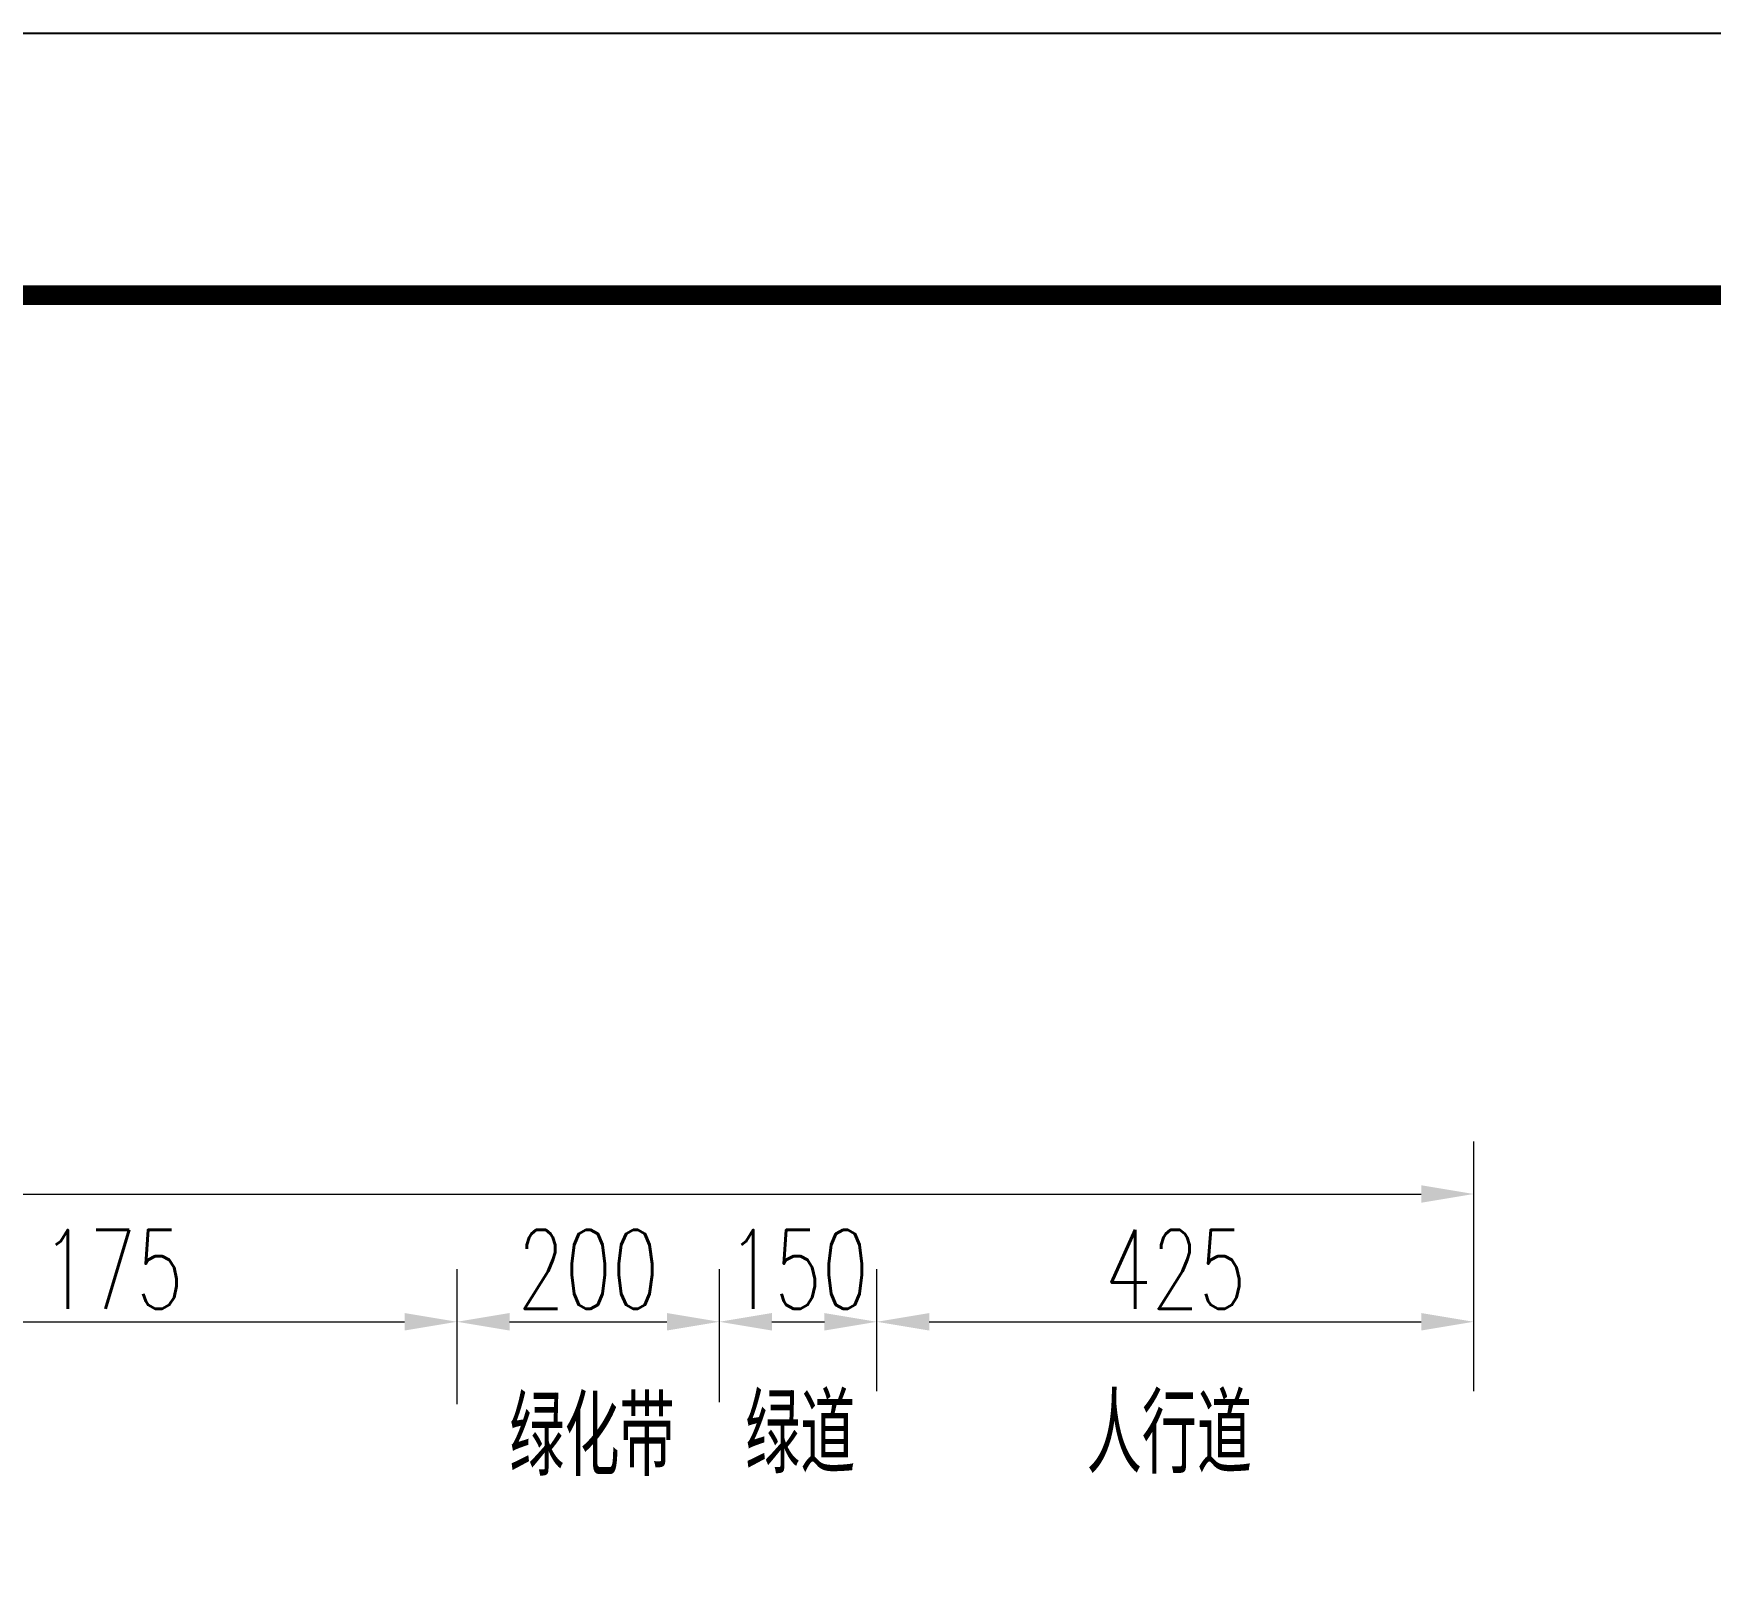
# Model space of a CAD drawing. Extents: x 941299 to 942979, y 2579300 to 2579597.
# Drawn here: x 941991.8 to 942055.7, y 2579538.3 to 2579596.9 of the extents above; entities that cross this region are included whole.
import ezdxf

# ---------------------------------------------------------------- set-up
doc = ezdxf.new("R2010")
doc.units = 0
doc.layers.get('0').update_dxf_attribs({"linetype": 'CONTINUOUS'})
doc.layers.get('Defpoints').update_dxf_attribs({"linetype": 'CONTINUOUS'})
doc.layers.add('图框', color=7, linetype='CONTINUOUS')
doc.layers.add('文字', color=7, linetype='CONTINUOUS')
doc.layers.add('标注', color=4, linetype='CONTINUOUS', lineweight=15)
doc.styles.get("Standard").update_dxf_attribs({"font": 'simplex1.shx', "width": 0.7, "bigfont": 'hztxt.shx'})
doc.dimstyles.new('比例1：200', dxfattribs={"dimtxt": 3, "dimasz": 2, "dimexe": 2, "dimexo": 1, "dimgap": 0.5, "dimtad": 1, "dimlfac": 20, "dimzin": 13, "dimdsep": 46, "dimtxsty": 'Standard', "dimcen": -0.09, "dimclrd": 4, "dimclre": 4, "dimclrt": 7, "dimaunit": 1, "dimadec": 0, "dimazin": 0, "dimtfac": 0.0005, "dimtix": 1, "dimtmove": 2, "dimatfit": 3, "dimfxl": 0, "dimtolj": 1, "dimtzin": 13, "dimlwd": -1, "dimlwe": -1, "dimarcsym": 0})

# ---------------------------------------------------------------- blocks, each defined once
blk = doc.blocks.new('*D42')
at = {"layer": 'Defpoints', "color": 0}
for p in [(942046.7133951446, 2579552.612980528), (941821.7133951446, 2579547.741760224), (942046.7133951446, 2579547.741760224)]:
    blk.add_point(p, dxfattribs=at)
at = {"layer": '标注', "color": 4}
for p, q in [((941821.7133951446, 2579548.741760224), (941821.7133951446, 2579554.612980528)), ((942046.7133951446, 2579548.741760224), (942046.7133951446, 2579554.612980528)), ((941823.7133951446, 2579552.612980528), (942044.7133951446, 2579552.612980528))]:
    blk.add_line(p, q, dxfattribs=at)
for points in [[(941823.7133951446, 2579552.946313861), (941823.7133951446, 2579552.279647194), (941821.7133951446, 2579552.612980528)], [(942044.7133951446, 2579552.946313861), (942044.7133951446, 2579552.279647194), (942046.7133951446, 2579552.612980528)]]:
    blk.add_solid(points, dxfattribs=at)
at = {"layer": '标注', "color": 7, "insert": (941934.2133951446, 2579554.612980528), "char_height": 3, "attachment_point": 5}
blk.add_mtext('\\A1;道路总宽45m', dxfattribs=at)
blk = doc.blocks.new('*D43')
at = {"layer": 'Defpoints', "color": 0}
for p in [(942007.9633951446, 2579547.741760224), (941949.2133951446, 2579544.47841921), (942007.9633951446, 2579544.524465276)]:
    blk.add_point(p, dxfattribs=at)
at = {"layer": '标注', "color": 4}
for p, q in [((941949.2133951446, 2579545.47841921), (941949.2133951446, 2579549.741760224)), ((942007.9633951446, 2579545.524465276), (942007.9633951446, 2579549.741760224)), ((941951.2133951446, 2579547.741760224), (942005.9633951446, 2579547.741760224))]:
    blk.add_line(p, q, dxfattribs=at)
for points in [[(941951.2133951446, 2579548.075093558), (941951.2133951446, 2579547.408426891), (941949.2133951446, 2579547.741760224)], [(942005.9633951446, 2579548.075093558), (942005.9633951446, 2579547.408426891), (942007.9633951446, 2579547.741760224)]]:
    blk.add_solid(points, dxfattribs=at)
at = {"layer": '标注', "color": 7, "insert": (941978.5883951446, 2579549.741760224), "char_height": 3, "attachment_point": 5}
blk.add_mtext('\\A1;50+2x350+375+50=1175', dxfattribs=at)
blk = doc.blocks.new('*D44')
at = {"layer": 'Defpoints', "color": 0}
for p in [(942017.9633951446, 2579547.741760224), (942007.9633951446, 2579543.599414779), (942017.9633951446, 2579543.680361019)]:
    blk.add_point(p, dxfattribs=at)
at = {"layer": '标注', "color": 4}
for p, q in [((942007.9633951446, 2579544.599414779), (942007.9633951446, 2579549.741760224)), ((942017.9633951446, 2579544.680361019), (942017.9633951446, 2579549.741760224)), ((942009.9633951446, 2579547.741760224), (942015.9633951446, 2579547.741760224))]:
    blk.add_line(p, q, dxfattribs=at)
for points in [[(942009.9633951446, 2579548.075093558), (942009.9633951446, 2579547.408426891), (942007.9633951446, 2579547.741760224)], [(942015.9633951446, 2579548.075093558), (942015.9633951446, 2579547.408426891), (942017.9633951446, 2579547.741760224)]]:
    blk.add_solid(points, dxfattribs=at)
at = {"layer": '标注', "color": 7, "insert": (942012.9633951446, 2579549.741760224), "char_height": 3, "attachment_point": 5}
blk.add_mtext('\\A1;200', dxfattribs=at)
blk = doc.blocks.new('*D48')
at = {"layer": 'Defpoints', "color": 0}
for p in [(942023.9633951446, 2579547.741760224), (942017.9633951446, 2579544.096222172), (942023.9633951446, 2579544.096222172)]:
    blk.add_point(p, dxfattribs=at)
at = {"layer": '标注', "color": 4}
for p, q in [((942017.9633951446, 2579545.096222172), (942017.9633951446, 2579549.741760224)), ((942023.9633951446, 2579545.096222172), (942023.9633951446, 2579549.741760224)), ((942019.9633951446, 2579547.741760224), (942021.9633951446, 2579547.741760224))]:
    blk.add_line(p, q, dxfattribs=at)
for points in [[(942019.9633951446, 2579548.075093558), (942019.9633951446, 2579547.408426891), (942017.9633951446, 2579547.741760224)], [(942021.9633951446, 2579548.075093558), (942021.9633951446, 2579547.408426891), (942023.9633951446, 2579547.741760224)]]:
    blk.add_solid(points, dxfattribs=at)
at = {"layer": '标注', "color": 7, "insert": (942020.9633951446, 2579549.741760224), "char_height": 3, "attachment_point": 5}
blk.add_mtext('\\A1;150', dxfattribs=at)
blk = doc.blocks.new('*D49')
at = {"layer": 'Defpoints', "color": 0}
for p in [(942046.7133951446, 2579547.741760224), (942023.9633951446, 2579544.096222172), (942046.7133951446, 2579544.096222172)]:
    blk.add_point(p, dxfattribs=at)
at = {"layer": '标注', "color": 4}
for p, q in [((942023.9633951446, 2579545.096222172), (942023.9633951446, 2579549.741760224)), ((942046.7133951446, 2579545.096222172), (942046.7133951446, 2579549.741760224)), ((942025.9633951446, 2579547.741760224), (942044.7133951446, 2579547.741760224))]:
    blk.add_line(p, q, dxfattribs=at)
for points in [[(942025.9633951446, 2579548.075093558), (942025.9633951446, 2579547.408426891), (942023.9633951446, 2579547.741760224)], [(942044.7133951446, 2579548.075093558), (942044.7133951446, 2579547.408426891), (942046.7133951446, 2579547.741760224)]]:
    blk.add_solid(points, dxfattribs=at)
at = {"layer": '标注', "color": 7, "insert": (942035.3383951446, 2579549.741760224), "char_height": 3, "attachment_point": 5}
blk.add_mtext('\\A1;425', dxfattribs=at)

msp = doc.modelspace()

# ---------------------------------------------------------------- linework, layer by layer
for points in [[(942138.7253283296, 2579299.850131973), (942138.7253283296, 2579596.850131973), (941718.7253283296, 2579596.850131973), (941718.7253283296, 2579299.850131973)], [(942138.7253286148, 2579299.850131745), (942138.7253286148, 2579596.850131745), (941718.7253286148, 2579596.850131745), (941718.7253286148, 2579299.850131745)]]:
    msp.add_lwpolyline(points, close=True)
at = {"layer": '图框', "const_width": 0.7}
msp.add_lwpolyline([(942128.7253286337, 2579586.850132765), (941748.7253286339, 2579586.850132491), (941748.7253288334, 2579309.850132491), (942128.725328833, 2579309.850132765), (942128.7253286334, 2579586.850132764)], dxfattribs=at)

# ---------------------------------------------------------------- texts
at = {"layer": '文字', "width": 0.7}
for s, p in [('绿化带', (942009.9555216808, 2579541.869492334)), ('绿道', (942018.9455084492, 2579541.961388952)), ('人行道', (942031.9642716927, 2579541.961388952))]:
    msp.add_text(s, height=3, dxfattribs=at).set_placement(p)

# ---------------------------------------------------------------- dimensions: what is measured, and where the dimension line sits
at = {"layer": '标注'}
for base, p1, p2, text, picture, middle in [((942046.7133951446, 2579552.612980528), (941821.7133951446, 2579547.741760224), (942046.7133951446, 2579547.741760224), '道路总宽45m', '*D42', (941934.2133951446, 2579554.612980528)), ((942023.9633951446, 2579547.741760224), (942017.9633951446, 2579544.096222172), (942023.9633951446, 2579544.096222172), '150', '*D48', (942020.9633951446, 2579549.741760224)), ((942046.7133951446, 2579547.741760224), (942023.9633951446, 2579544.096222172), (942046.7133951446, 2579544.096222172), '425', '*D49', (942035.3383951446, 2579549.741760224))]:
    dim = msp.add_linear_dim(base=base, p1=p1, p2=p2, text=text, dimstyle='比例1：200', override={"dimtxsty": 'Standard'}, dxfattribs=at)
    dim.commit()
    dim.dimension.update_dxf_attribs({"geometry": picture, "text_midpoint": middle})
dim = msp.add_linear_dim(base=(942007.9633951446, 2579547.741760224), p1=(941949.2133951446, 2579544.47841921), p2=(942007.9633951446, 2579544.524465276), angle=180, text='50+2x350+375+50=1175', dimstyle='比例1：200', override={"dimtxsty": 'Standard'}, dxfattribs=at)
dim.commit()
dim.dimension.update_dxf_attribs({"geometry": '*D43', "text_midpoint": (941978.5883951446, 2579549.741760224)})
dim = msp.add_linear_dim(base=(942017.9633951446, 2579547.741760224), p1=(942007.9633951446, 2579543.599414779), p2=(942017.9633951446, 2579543.680361019), dimstyle='比例1：200', override={"dimtxsty": 'Standard'}, dxfattribs=at)
dim.commit()
dim.dimension.update_dxf_attribs({"geometry": '*D44', "text_midpoint": (942012.9633951446, 2579549.741760224)})

doc.saveas('drawing.dxf')
